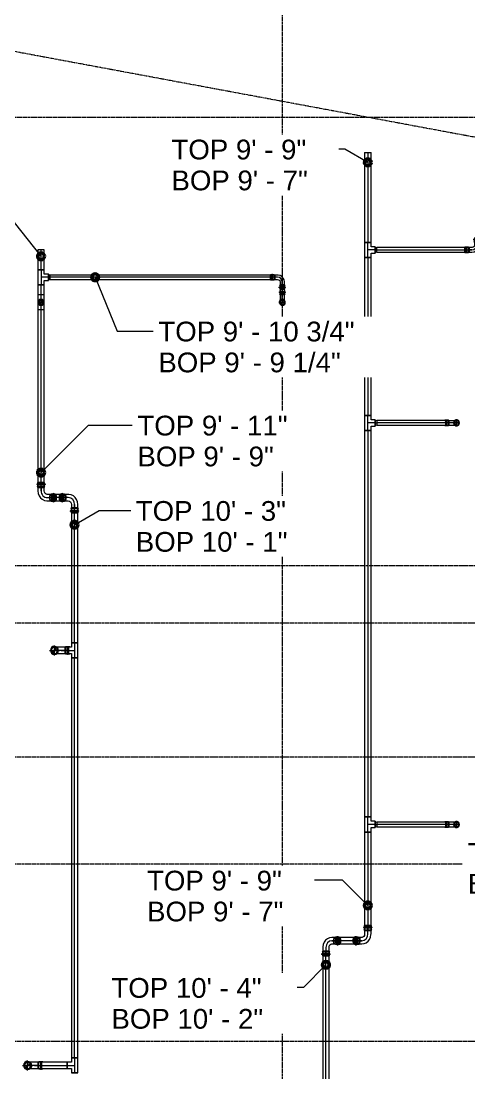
# Model space of a CAD drawing. Header units: inches. Extents: x -3679 to 241, y -496 to 1784.
# Drawn here: x -866 to -732.3, y 677.5 to 991.8 of the extents above; entities that cross this region are included whole.
import ezdxf

# ---------------------------------------------------------------- set-up
doc = ezdxf.new("R2010")
doc.units = ezdxf.units.IN
doc.header["$MEASUREMENT"] = 0
doc.linetypes.add('Grid Line', pattern=[0.875, 0.5, -0.125, 0.125, -0.125])
for name, color, linetype, lineweight in [('G-ANNO-DIMS', 111, 'Continuous', 9), ('P-PIPE', 3, 'Continuous', 9), ('P-PIPE-CNTR', 3, 'Continuous', 9), ('S-GRID', 1, 'Continuous', 9)]:
    doc.layers.add(name, color=color, linetype=linetype, lineweight=lineweight)
doc.styles.add('Arial_1', font='arial.ttf', dxfattribs={"height": 5.901198})

# ---------------------------------------------------------------- blocks, each defined once
blk = doc.blocks.new('Victaulic-VicPress316-Elbow 90-45deg Style P568_P571 - Standard-1125944-MAIN LEVEL')
at = {"layer": 'P-PIPE'}
for p, q in [((-202.65, 171.58), (-202.65, 171.2)), ((-202.65, 170.88), (-202.65, 170.32)), ((-202.55, 171.58), (-202.55, 170.1)), ((-202.55, 170.21), (-202.55, 169.05)), ((-201.6, 170.21), (-202.55, 170.21)), ((-202.55, 170.21), (-201.6, 170.21)), ((-201.6, 171.58), (-201.6, 171.58)), ((-201.6, 171.58), (-201.6, 171.58)), ((-201.6, 171.58), (-201.6, 171.58)), ((-201.6, 171.58), (-201.6, 171.58)), ((-201.6, 171.2), (-201.6, 171.2)), ((-201.6, 171.2), (-201.6, 171.2)), ((-201.6, 170.88), (-201.6, 170.88)), ((-201.6, 170.88), (-201.6, 170.88)), ((-200.65, 170.21), (-201.6, 170.21)), ((-201.6, 170.21), (-200.65, 170.21)), ((-201.6, 169.05), (-201.6, 170.21)), ((-201.6, 170.1), (-201.6, 170.1)), ((-201.6, 170.1), (-201.6, 170.1)), ((-200.65, 170.1), (-200.65, 171.58)), ((-200.65, 169.05), (-200.65, 170.21)), ((-200.54, 171.2), (-200.54, 171.58)), ((-200.54, 170.32), (-200.54, 170.88)), ((-201.6, 169.05), (-201.6, 167.03)), ((-201.6, 167.03), (-201.6, 167.03))]:
    blk.add_line(p, q, dxfattribs=at)
at = {"layer": 'P-PIPE', "flags": 128}
for points in [[(-202.65, 170.88), (-202.79, 170.95), (-202.8, 171.11), (-202.68, 171.2), (-202.65, 171.2)], [(-202.65, 171.2), (-202.56, 171.2), (-202.3, 171.2), (-201.92, 171.2), (-201.6, 171.2)], [(-201.6, 171.2), (-202.03, 171.2), (-202.38, 171.2), (-202.6, 171.2), (-202.65, 171.2)], [(-202.65, 170.88), (-202.56, 170.88), (-202.3, 170.88), (-201.92, 170.88), (-201.6, 170.88)], [(-201.6, 170.88), (-202.03, 170.88), (-202.38, 170.88), (-202.6, 170.88), (-202.65, 170.88)], [(-202.55, 170.1), (-202.65, 170.29), (-202.65, 170.32)], [(-200.54, 171.2), (-200.63, 171.2), (-200.89, 171.2), (-201.27, 171.2), (-201.6, 171.2)], [(-201.6, 171.2), (-201.16, 171.2), (-200.81, 171.2), (-200.59, 171.2), (-200.54, 171.2)], [(-200.54, 170.88), (-200.63, 170.88), (-200.89, 170.88), (-201.27, 170.88), (-201.6, 170.88)], [(-201.6, 170.88), (-201.16, 170.88), (-200.81, 170.88), (-200.59, 170.88), (-200.54, 170.88)], [(-200.54, 170.32), (-200.62, 170.12), (-200.65, 170.1)], [(-200.54, 171.2), (-200.4, 171.13), (-200.39, 170.97), (-200.51, 170.88), (-200.54, 170.88)], [(-201.6, 168.25), (-202.06, 168.16), (-202.46, 167.9), (-202.72, 167.5), (-202.82, 167.04), (-202.73, 166.57), (-202.47, 166.17), (-202.07, 165.9), (-201.61, 165.81), (-201.6, 165.81)], [(-201.6, 168.09), (-202.03, 168), (-202.38, 167.74), (-202.6, 167.35), (-202.65, 166.91), (-202.51, 166.49), (-202.21, 166.17), (-201.8, 165.99), (-201.6, 165.97)], [(-202.55, 169.05), (-202.55, 168.44), (-202.55, 167.89), (-202.55, 167.45), (-202.55, 167.15), (-202.55, 167.03), (-202.55, 167.03)], [(-201.6, 165.81), (-201.13, 165.9), (-200.73, 166.16), (-200.47, 166.56), (-200.37, 167.02), (-200.46, 167.49), (-200.72, 167.89), (-201.12, 168.16), (-201.58, 168.25), (-201.6, 168.25)], [(-201.6, 165.97), (-201.16, 166.06), (-200.81, 166.32), (-200.59, 166.71), (-200.54, 167.15), (-200.68, 167.57), (-200.98, 167.89), (-201.39, 168.07), (-201.6, 168.09)], [(-200.65, 167.03), (-200.65, 167.12), (-200.65, 167.39), (-200.65, 167.82), (-200.65, 168.35), (-200.65, 168.95), (-200.65, 169.05)]]:
    blk.add_lwpolyline(points, dxfattribs=at)
at = {"layer": 'P-PIPE'}
for radius, start, end in [(1.06, 90, 270), (1.06, 90, 270), (1.06, 90, 270), (0.95, 90, 270), (0.95, 90, 270), (0.95, 90, 180), (0.95, 180, 270), (1.06, 270, 90), (1.06, 270, 90), (1.06, 270, 90), (0.95, 270, 90), (0.95, 270, 90), (0.95, 0, 90), (0.95, 270, 0)]:
    blk.add_arc((-201.6, 167.03), radius, start, end, dxfattribs=at)
blk = doc.blocks.new('Victaulic-VicPress316-Elbow 90-45deg Style P568_P571 - Standard-523083-MAIN LEVEL')
at = {"layer": 'P-PIPE'}
for p, q in [((-436.17, 302.52), (-436.17, 302.18)), ((-436.17, 301.89), (-436.17, 301.44)), ((-436.06, 302.52), (-436.06, 301.22)), ((-435.41, 302.52), (-435.41, 302.52)), ((-435.41, 302.52), (-435.41, 302.52)), ((-435.41, 302.52), (-435.41, 302.52)), ((-435.41, 302.52), (-435.41, 302.52)), ((-435.41, 302.18), (-435.41, 302.18)), ((-435.41, 302.18), (-435.41, 302.18)), ((-435.41, 301.89), (-435.41, 301.89)), ((-435.41, 301.89), (-435.41, 301.89)), ((-434.75, 301.22), (-434.75, 302.52)), ((-434.64, 302.18), (-434.64, 302.52)), ((-434.64, 301.44), (-434.64, 301.89)), ((-436.06, 301.33), (-436.06, 300.39)), ((-436.06, 301.33), (-435.41, 301.33)), ((-435.41, 301.33), (-436.06, 301.33)), ((-435.41, 301.33), (-434.75, 301.33)), ((-434.75, 301.33), (-435.41, 301.33)), ((-435.41, 300.39), (-435.41, 301.33)), ((-435.41, 301.22), (-435.41, 301.22)), ((-435.41, 301.22), (-435.41, 301.22)), ((-435.41, 299), (-435.41, 300.39)), ((-435.41, 299), (-435.41, 299)), ((-434.75, 300.39), (-434.75, 301.33))]:
    blk.add_line(p, q, dxfattribs=at)
at = {"layer": 'P-PIPE', "flags": 128}
for points in [[(-436.17, 301.89), (-436.29, 301.96), (-436.3, 302.1), (-436.19, 302.18), (-436.17, 302.18)], [(-436.17, 302.18), (-436.08, 302.18), (-435.83, 302.18), (-435.47, 302.18), (-435.41, 302.18)], [(-435.41, 302.18), (-435.77, 302.18), (-436.05, 302.18), (-436.17, 302.18), (-436.17, 302.18)], [(-436.17, 301.89), (-436.08, 301.89), (-435.83, 301.89), (-435.47, 301.89), (-435.41, 301.89)], [(-435.41, 301.89), (-435.77, 301.89), (-436.05, 301.89), (-436.17, 301.89), (-436.17, 301.89)], [(-434.64, 302.18), (-434.73, 302.18), (-434.98, 302.18), (-435.34, 302.18), (-435.41, 302.18)], [(-435.41, 302.18), (-435.04, 302.18), (-434.76, 302.18), (-434.64, 302.18), (-434.64, 302.18)], [(-434.64, 301.89), (-434.73, 301.89), (-434.98, 301.89), (-435.34, 301.89), (-435.41, 301.89)], [(-435.41, 301.89), (-435.04, 301.89), (-434.76, 301.89), (-434.64, 301.89), (-434.64, 301.89)], [(-434.64, 302.18), (-434.52, 302.11), (-434.51, 301.98), (-434.62, 301.89), (-434.64, 301.89)], [(-435.41, 299.91), (-435.8, 299.82), (-436.12, 299.56), (-436.3, 299.19), (-436.29, 298.78), (-436.1, 298.42), (-435.78, 298.17), (-435.41, 298.09)], [(-436.06, 301.22), (-436.17, 301.41), (-436.17, 301.44)], [(-435.41, 299.77), (-435.77, 299.67), (-436.05, 299.42), (-436.17, 299.07), (-436.11, 298.7), (-435.88, 298.4), (-435.54, 298.25), (-435.41, 298.23)], [(-436.06, 300.39), (-436.06, 299.89), (-436.06, 299.46), (-436.06, 299.15), (-436.06, 299.01), (-436.06, 299)], [(-435.41, 298.09), (-435.01, 298.18), (-434.69, 298.44), (-434.51, 298.81), (-434.52, 299.22), (-434.71, 299.58), (-435.03, 299.83), (-435.41, 299.91)], [(-435.41, 298.23), (-435.04, 298.33), (-434.76, 298.58), (-434.64, 298.93), (-434.7, 299.3), (-434.93, 299.6), (-435.27, 299.75), (-435.41, 299.77)], [(-434.64, 301.44), (-434.73, 301.24), (-434.75, 301.22)], [(-434.75, 299), (-434.75, 299.09), (-434.75, 299.36), (-434.75, 299.76), (-434.75, 300.25), (-434.75, 300.39)]]:
    blk.add_lwpolyline(points, dxfattribs=at)
at = {"layer": 'P-PIPE'}
for radius, start, end in [(0.767, 90, 270), (0.767, 90, 270), (0.767, 90, 270), (0.657, 90, 270), (0.657, 90, 270), (0.657, 90, 180), (0.657, 180, 270), (0.767, 270, 90), (0.767, 270, 90), (0.767, 270, 90), (0.658, 270, 90), (0.658, 270, 90), (0.658, 0, 90), (0.658, 270, 0)]:
    blk.add_arc((-435.41, 299), radius, start, end, dxfattribs=at)
blk = doc.blocks.new('Victaulic-VicPress316-Elbow 90-45deg Style P568_P571 - Standard-V7-MAIN LEVEL')
at = {"layer": 'P-PIPE'}
for p, q in [((-0.77, 3.52), (-0.77, 3.18)), ((0.77, 3.52), (-0.77, 3.52)), ((-0.77, 3.52), (0.77, 3.52)), ((-0.77, 3.18), (0.77, 3.18)), ((0.77, 3.18), (-0.77, 3.18)), ((-0.66, 3.52), (-0.66, 2.22)), ((-0.66, 3.52), (0.66, 3.52)), ((0.66, 3.52), (-0.66, 3.52)), ((0.66, 2.22), (0.66, 3.52)), ((0.77, 3.18), (0.77, 3.52)), ((-3.18, 0.77), (-3.52, 0.77)), ((-3.52, 0.77), (-3.52, -0.77)), ((-3.52, -0.77), (-3.52, 0.77)), ((-2.22, 0.66), (-3.52, 0.66)), ((-3.52, -0.66), (-3.52, 0.66)), ((-3.52, 0.66), (-3.52, -0.66)), ((-3.18, -0.77), (-3.18, 0.77)), ((-3.18, 0.77), (-3.18, -0.77)), ((-2.44, 0.77), (-2.89, 0.77)), ((-2.89, -0.77), (-2.89, 0.77)), ((-2.89, 0.77), (-2.89, -0.77)), ((-1.39, 0.66), (-2.33, 0.66)), ((-2.33, 0), (-2.33, 0.66)), ((-2.33, 0.66), (-2.33, 0)), ((-2.22, -0.66), (-2.22, 0.66)), ((-2.22, 0.66), (-2.22, -0.66)), ((-0.77, 2.89), (-0.77, 2.44)), ((-0.77, 2.89), (0.77, 2.89)), ((0.77, 2.89), (-0.77, 2.89)), ((-0.66, 2.33), (-0.66, 1.39)), ((0, 2.33), (-0.66, 2.33)), ((-0.66, 2.33), (0, 2.33)), ((-0.66, 2.22), (0.66, 2.22)), ((0.66, 2.22), (-0.66, 2.22)), ((0, 2.33), (0.66, 2.33)), ((0.66, 2.33), (0, 2.33)), ((0, 1.39), (0, 2.33)), ((0.66, 1.39), (0.66, 2.33)), ((0.77, 2.44), (0.77, 2.89)), ((-3.52, -0.66), (-2.22, -0.66)), ((-3.52, -0.77), (-3.18, -0.77)), ((-2.89, -0.77), (-2.44, -0.77)), ((-2.33, 0), (-2.33, -0.66)), ((-2.33, -0.66), (-2.33, 0)), ((-1.39, 0), (-2.33, 0)), ((-2.33, -0.66), (-1.39, -0.66))]:
    blk.add_line(p, q, dxfattribs=at)
at = {"layer": 'P-PIPE', "flags": 128}
for points in [[(-0.77, 2.89), (-0.89, 2.96), (-0.9, 3.1), (-0.79, 3.18), (-0.77, 3.18)], [(0.77, 3.18), (0.67, 3.18), (0.42, 3.18), (0.07, 3.18), (-0.3, 3.18), (-0.6, 3.18), (-0.75, 3.18), (-0.77, 3.18)], [(-0.77, 3.18), (-0.67, 3.18), (-0.42, 3.18), (-0.07, 3.18), (0.3, 3.18), (0.6, 3.18), (0.75, 3.18), (0.77, 3.18)], [(0.77, 3.18), (0.89, 3.11), (0.9, 2.98), (0.79, 2.89), (0.77, 2.89)], [(-3.18, 0.77), (-3.11, 0.89), (-2.98, 0.9), (-2.89, 0.79), (-2.89, 0.77)], [(-3.18, 0.77), (-3.18, 0.67), (-3.18, 0.42), (-3.18, 0.07), (-3.18, -0.3), (-3.18, -0.6), (-3.18, -0.75), (-3.18, -0.77)], [(-3.18, -0.77), (-3.18, -0.67), (-3.18, -0.42), (-3.18, -0.07), (-3.18, 0.3), (-3.18, 0.6), (-3.18, 0.75), (-3.18, 0.77)], [(-2.89, -0.77), (-2.89, -0.67), (-2.89, -0.42), (-2.89, -0.07), (-2.89, 0.3), (-2.89, 0.6), (-2.89, 0.75), (-2.89, 0.77)], [(-2.89, 0.77), (-2.89, 0.67), (-2.89, 0.42), (-2.89, 0.07), (-2.89, -0.3), (-2.89, -0.6), (-2.89, -0.75), (-2.89, -0.77)], [(-2.44, 0.77), (-2.24, 0.68), (-2.22, 0.66)], [(-0.66, 1.39), (-0.75, 1.04), (-1, 0.77), (-1.35, 0.66), (-1.39, 0.66)], [(-1.39, -0.66), (-0.78, -0.56), (-0.23, -0.29), (0.22, 0.13), (0.53, 0.67), (0.65, 1.27), (0.66, 1.39)], [(-0.77, 2.89), (-0.67, 2.89), (-0.42, 2.89), (-0.07, 2.89), (0.3, 2.89), (0.6, 2.89), (0.75, 2.89), (0.77, 2.89)], [(0.77, 2.89), (0.67, 2.89), (0.42, 2.89), (0.07, 2.89), (-0.3, 2.89), (-0.6, 2.89), (-0.75, 2.89), (-0.77, 2.89)], [(-0.66, 2.22), (-0.77, 2.41), (-0.77, 2.44)], [(0.77, 2.44), (0.68, 2.24), (0.66, 2.22)], [(-2.89, -0.77), (-2.96, -0.89), (-3.1, -0.9), (-3.18, -0.79), (-3.18, -0.77)], [(-2.22, -0.66), (-2.41, -0.77), (-2.44, -0.77)]]:
    blk.add_lwpolyline(points, dxfattribs=at)
at = {"layer": 'P-PIPE'}
blk.add_arc((-1.39, 1.39), 1.39, 270, 0, dxfattribs=at)
blk = doc.blocks.new('Transition - Generic - Plumbing-CW-1090292-MAIN LEVEL')
at = {"layer": 'P-PIPE'}
for radius, start, end in [(0.8125, 0, 180), (0.8125, 180, 0), (0.5625, 0, 180), (0.5625, 180, 0)]:
    blk.add_arc((-2376, 415.742802), radius, start, end, dxfattribs=at)
blk = doc.blocks.new('Victaulic-VicPress316-Elbow 90-45deg Style P568_P571 - Standard-V22-MAIN LEVEL')
at = {"layer": 'P-PIPE'}
for p, q in [((-763.54, 721.55), (-763.54, 721.17)), ((-763.54, 720.85), (-763.54, 720.29)), ((-763.43, 721.55), (-763.43, 720.07)), ((-763.43, 720.18), (-763.43, 719.02)), ((-761.56, 721.55), (-763.41, 721.55)), ((-763.41, 721.55), (-761.56, 721.55)), ((-763.41, 721.17), (-761.56, 721.17)), ((-761.56, 721.17), (-763.41, 721.17)), ((-763.41, 720.85), (-761.56, 720.85)), ((-761.56, 720.85), (-763.41, 720.85)), ((-763.31, 721.55), (-761.65, 721.55)), ((-761.65, 721.55), (-763.31, 721.55)), ((-762.95, 720.18), (-763.31, 720.18)), ((-763.31, 720.18), (-762.02, 720.18)), ((-763.31, 720.07), (-761.65, 720.07)), ((-761.65, 720.07), (-763.31, 720.07)), ((-761.65, 720.18), (-762.95, 720.18)), ((-762.48, 719.02), (-762.48, 720.18)), ((-762.02, 720.18), (-761.65, 720.18)), ((-761.53, 720.07), (-761.53, 721.55)), ((-761.53, 719.02), (-761.53, 720.18)), ((-761.42, 721.17), (-761.42, 721.55)), ((-761.42, 720.29), (-761.42, 720.85)), ((-766.13, 718.06), (-766.45, 718.06)), ((-765.16, 717.95), (-766.45, 717.95)), ((-765.35, 718.06), (-765.84, 718.06)), ((-764.24, 717.95), (-765.26, 717.95)), ((-764.24, 717), (-765.26, 717)), ((-766.45, 716.05), (-765.16, 716.05)), ((-766.45, 715.94), (-766.13, 715.94)), ((-765.84, 715.94), (-765.35, 715.94)), ((-765.26, 716.05), (-764.24, 716.05))]:
    blk.add_line(p, q, dxfattribs=at)
at = {"layer": 'P-PIPE', "flags": 128}
for points in [[(-763.54, 720.85), (-763.68, 720.92), (-763.69, 721.08), (-763.57, 721.17), (-763.54, 721.17)], [(-763.54, 721.17), (-763.45, 721.17), (-763.19, 721.17), (-762.8, 721.17), (-762.36, 721.17), (-761.94, 721.17), (-761.62, 721.17), (-761.56, 721.17)], [(-763.41, 721.17), (-763.54, 721.17), (-763.54, 721.17)], [(-763.54, 720.85), (-763.45, 720.85), (-763.41, 720.85)], [(-761.56, 720.85), (-761.85, 720.85), (-762.25, 720.85), (-762.7, 720.85), (-763.1, 720.85), (-763.4, 720.85), (-763.54, 720.85), (-763.54, 720.85)], [(-763.43, 720.07), (-763.54, 720.26), (-763.54, 720.29)], [(-761.42, 721.17), (-761.52, 721.17), (-761.78, 721.17), (-762.16, 721.17), (-762.6, 721.17), (-763.02, 721.17), (-763.35, 721.17), (-763.41, 721.17)], [(-763.41, 720.85), (-763.11, 720.85), (-762.71, 720.85), (-762.27, 720.85), (-761.87, 720.85), (-761.57, 720.85), (-761.43, 720.85), (-761.42, 720.85)], [(-761.56, 721.17), (-761.43, 721.17), (-761.42, 721.17)], [(-761.42, 720.85), (-761.52, 720.85), (-761.56, 720.85)], [(-761.42, 720.29), (-761.51, 720.09), (-761.53, 720.07)], [(-761.42, 721.17), (-761.29, 721.1), (-761.27, 720.94), (-761.4, 720.85), (-761.42, 720.85)], [(-765.98, 718.22), (-766.24, 718.14), (-766.45, 717.91), (-766.59, 717.56), (-766.66, 717.12), (-766.64, 716.65), (-766.53, 716.25), (-766.35, 715.96), (-766.12, 715.8), (-765.98, 715.78)], [(-765.98, 715.78), (-765.72, 715.86), (-765.52, 716.09), (-765.37, 716.44), (-765.3, 716.88), (-765.33, 717.35), (-765.43, 717.75), (-765.61, 718.04), (-765.84, 718.2), (-765.98, 718.22)], [(-765.35, 718.06), (-765.08, 717.98), (-764.88, 717.76), (-764.82, 717.63)], [(-763.43, 719.02), (-763.5, 718.6), (-763.68, 718.26), (-763.93, 718.04), (-764.21, 717.95), (-764.24, 717.95)], [(-764.24, 716.05), (-763.57, 716.14), (-762.94, 716.41), (-762.39, 716.85), (-761.96, 717.42), (-761.67, 718.09), (-761.54, 718.82), (-761.53, 719.02)], [(-765.35, 715.94), (-765.08, 716.02), (-764.88, 716.24), (-764.82, 716.37)]]:
    blk.add_lwpolyline(points, dxfattribs=at)
at = {"layer": 'P-PIPE'}
for centre, major_axis, ratio, start_param, end_param in [((-766.45, 717), (0, 1.06), 0.488637, 0, 3.141593), ((-766.45, 717), (0, 0.95), 0.488637, 0, 3.141593), ((-766.13, 717), (0, 1.06), 0.488637, 0, 3.141593), ((-766.45, 717), (0, 1.06), 0.488637, 3.141593, 6.283185), ((-766.45, 717), (0, 0.95), 0.488637, 3.141593, 6.283185), ((-765.84, 717), (0, 1.06), 0.488637, 0, 3.141593), ((-766.13, 717), (0, 1.06), 0.488637, 3.141593, 6.283185), ((-765.84, 717), (0, 1.06), 0.488637, 3.141593, 6.283185), ((-765.26, 717), (0, 0.95), 0.488637, 0, 1.570796), ((-765.26, 717), (0, 0.95), 0.488637, 1.570796, 3.141593), ((-765.16, 717), (0, 0.95), 0.488637, 0, 3.141593), ((-765.26, 717), (0, 0.95), 0.488637, 4.712389, 6.283185), ((-765.26, 717), (0, 0.95), 0.488637, 3.141593, 4.712389), ((-765.16, 717), (0, 0.95), 0.488637, 3.141593, 6.283185), ((-764.24, 719.02), (0, 2.02), 0.872487, 3.141593, 4.712389)]:
    blk.add_ellipse(centre, major_axis=major_axis, ratio=ratio, start_param=start_param, end_param=end_param, dxfattribs=at)
blk = doc.blocks.new('Victaulic-VicPress316-Elbow 90-45deg Style P568_P571 - Standard-V23-MAIN LEVEL')
at = {"layer": 'P-PIPE'}
for p, q in [((-853.88, 850.46), (-854.22, 850.46)), ((-852.85, 850.35), (-854.22, 850.35)), ((-853.05, 850.46), (-853.57, 850.46)), ((-851.87, 850.35), (-852.95, 850.35)), ((-851.87, 849.4), (-852.95, 849.4)), ((-854.22, 848.45), (-852.85, 848.45)), ((-854.22, 848.34), (-853.88, 848.34)), ((-853.57, 848.34), (-853.05, 848.34)), ((-852.95, 848.45), (-851.87, 848.45)), ((-851.06, 846.11), (-851.06, 845.55)), ((-851.06, 845.55), (-850.98, 845.55)), ((-849.02, 845.55), (-850.98, 845.55)), ((-850.98, 845.55), (-849.02, 845.55)), ((-850.95, 847.38), (-850.95, 846.22)), ((-850.95, 846.33), (-850.95, 844.85)), ((-849.12, 846.33), (-850.88, 846.33)), ((-850.88, 846.33), (-849.12, 846.33)), ((-850.35, 846.22), (-850.88, 846.22)), ((-850.88, 846.22), (-849.65, 846.22)), ((-849.12, 846.22), (-850.35, 846.22)), ((-850, 847.38), (-850, 846.22)), ((-849.65, 846.22), (-849.12, 846.22)), ((-849.05, 846.22), (-849.05, 847.38)), ((-849.05, 844.85), (-849.05, 846.33)), ((-848.94, 845.55), (-849.02, 845.55)), ((-848.94, 845.55), (-848.94, 846.11)), ((-851.06, 845.22), (-851.06, 844.85)), ((-850.98, 845.22), (-851.06, 845.22)), ((-849.02, 845.22), (-850.98, 845.22)), ((-850.98, 845.22), (-849.02, 845.22)), ((-850.98, 844.85), (-849.02, 844.85)), ((-849.02, 844.85), (-850.98, 844.85)), ((-849.12, 844.85), (-850.88, 844.85)), ((-850.88, 844.85), (-849.12, 844.85)), ((-849.02, 845.22), (-848.94, 845.22)), ((-848.94, 844.85), (-848.94, 845.22))]:
    blk.add_line(p, q, dxfattribs=at)
at = {"layer": 'P-PIPE', "flags": 128}
for points in [[(-853.72, 850.62), (-853.94, 850.54), (-854.1, 850.34), (-854.21, 850.03), (-854.27, 849.61), (-854.27, 849.15), (-854.2, 848.74), (-854.09, 848.44), (-853.93, 848.25), (-853.72, 848.17)], [(-853.72, 848.17), (-853.51, 848.25), (-853.35, 848.45), (-853.24, 848.77), (-853.17, 849.18), (-853.18, 849.64), (-853.24, 850.05), (-853.36, 850.35), (-853.51, 850.55), (-853.72, 850.62)], [(-853.05, 850.46), (-852.82, 850.38), (-852.66, 850.2)], [(-849.05, 847.38), (-849.14, 848.12), (-849.4, 848.82), (-849.82, 849.41), (-850.36, 849.89), (-851, 850.2), (-851.69, 850.34), (-851.87, 850.35)], [(-853.05, 848.34), (-852.82, 848.42), (-852.66, 848.59)], [(-851.87, 848.45), (-851.51, 848.36), (-851.22, 848.13), (-851.02, 847.78), (-850.95, 847.38)], [(-851.06, 845.22), (-851.2, 845.3), (-851.21, 845.46), (-851.08, 845.55), (-851.06, 845.55)], [(-851.06, 846.11), (-850.97, 846.31), (-850.95, 846.33)], [(-849.02, 845.55), (-849.26, 845.55), (-849.64, 845.55), (-850.08, 845.55), (-850.5, 845.55), (-850.84, 845.55), (-851.03, 845.55), (-851.06, 845.55)], [(-850.98, 845.55), (-850.74, 845.55), (-850.36, 845.55), (-849.92, 845.55), (-849.5, 845.55), (-849.16, 845.55), (-848.97, 845.55), (-848.94, 845.55)], [(-849.05, 846.33), (-848.94, 846.13), (-848.94, 846.11)], [(-848.94, 845.55), (-848.8, 845.48), (-848.79, 845.32), (-848.92, 845.22), (-848.94, 845.22)], [(-851.06, 845.22), (-850.97, 845.22), (-850.71, 845.22), (-850.32, 845.22), (-849.88, 845.22), (-849.46, 845.22), (-849.14, 845.22), (-849.02, 845.22)], [(-848.94, 845.22), (-849.03, 845.22), (-849.29, 845.22), (-849.68, 845.22), (-850.12, 845.22), (-850.54, 845.22), (-850.86, 845.22), (-850.98, 845.22)]]:
    blk.add_lwpolyline(points, dxfattribs=at)
at = {"layer": 'P-PIPE'}
for centre, major_axis, ratio, start_param, end_param in [((-854.22, 849.4), (0, 1.06), 0.371391, 0, 3.141593), ((-854.22, 849.4), (0, 0.95), 0.371391, 0, 3.141593), ((-853.88, 849.4), (0, 1.06), 0.371391, 0, 3.141593), ((-854.22, 849.4), (0, 1.06), 0.371391, 3.141593, 6.283185), ((-854.22, 849.4), (0, 0.95), 0.371391, 3.141593, 6.283185), ((-853.57, 849.4), (0, 1.06), 0.371391, 0, 3.141593), ((-853.88, 849.4), (0, 1.06), 0.371391, 3.141593, 6.283185), ((-853.57, 849.4), (0, 1.06), 0.371391, 3.141593, 6.283185), ((-852.95, 849.4), (0, 0.95), 0.371391, 0, 1.570796), ((-852.95, 849.4), (0, 0.95), 0.371391, 1.570796, 3.141593), ((-852.85, 849.4), (0, 0.95), 0.371391, 0, 3.141593), ((-852.95, 849.4), (0, 0.95), 0.371391, 4.712389, 6.283185), ((-852.95, 849.4), (0, 0.95), 0.371391, 3.141593, 4.712389), ((-852.85, 849.4), (0, 0.95), 0.371391, 3.141593, 6.283185), ((-851.87, 847.38), (0, 2.02), 0.928477, 4.712389, 6.283185)]:
    blk.add_ellipse(centre, major_axis=major_axis, ratio=ratio, start_param=start_param, end_param=end_param, dxfattribs=at)
blk = doc.blocks.new('Victaulic-VicPress316-Elbow 90-45deg Style P568_P571 - Standard-V24-MAIN LEVEL')
at = {"layer": 'P-PIPE'}
for p, q in [((-861.06, 853.95), (-861.06, 853.57)), ((-861.06, 853.57), (-860.98, 853.57)), ((-860.98, 853.24), (-861.06, 853.24)), ((-861.06, 853.24), (-861.06, 852.69)), ((-859.02, 853.95), (-860.98, 853.95)), ((-860.98, 853.95), (-859.02, 853.95)), ((-860.98, 853.57), (-859.02, 853.57)), ((-859.02, 853.57), (-860.98, 853.57)), ((-860.98, 853.24), (-859.02, 853.24)), ((-859.02, 853.24), (-860.98, 853.24)), ((-860.95, 853.95), (-860.95, 852.47)), ((-860.95, 852.58), (-860.95, 851.41)), ((-860.88, 853.95), (-859.12, 853.95)), ((-859.12, 853.95), (-860.88, 853.95)), ((-859.65, 852.58), (-860.88, 852.58)), ((-860.88, 852.58), (-860.35, 852.58)), ((-860.88, 852.47), (-859.12, 852.47)), ((-859.12, 852.47), (-860.88, 852.47)), ((-860.35, 852.58), (-859.12, 852.58)), ((-860, 851.41), (-860, 852.58)), ((-859.12, 852.58), (-859.65, 852.58)), ((-859.05, 852.47), (-859.05, 853.95)), ((-859.05, 851.41), (-859.05, 852.58)), ((-858.94, 853.57), (-859.02, 853.57)), ((-859.02, 853.24), (-858.94, 853.24)), ((-858.94, 853.57), (-858.94, 853.95)), ((-858.94, 852.69), (-858.94, 853.24)), ((-857.05, 850.35), (-858.13, 850.35)), ((-858.13, 849.4), (-857.05, 849.4)), ((-855.78, 850.35), (-857.15, 850.35)), ((-856.43, 850.46), (-856.95, 850.46)), ((-855.78, 850.46), (-856.12, 850.46)), ((-858.13, 848.45), (-857.05, 848.45)), ((-857.15, 848.45), (-855.78, 848.45)), ((-856.95, 848.34), (-856.43, 848.34)), ((-856.12, 848.34), (-855.78, 848.34))]:
    blk.add_line(p, q, dxfattribs=at)
at = {"layer": 'P-PIPE', "flags": 128}
for points in [[(-861.06, 853.24), (-861.2, 853.32), (-861.21, 853.48), (-861.08, 853.57), (-861.06, 853.57)], [(-859.02, 853.57), (-859.26, 853.57), (-859.64, 853.57), (-860.08, 853.57), (-860.5, 853.57), (-860.84, 853.57), (-861.03, 853.57), (-861.06, 853.57)], [(-861.06, 853.24), (-860.97, 853.24), (-860.71, 853.24), (-860.32, 853.24), (-859.88, 853.24), (-859.46, 853.24), (-859.14, 853.24), (-859.02, 853.24)], [(-860.95, 852.47), (-861.06, 852.66), (-861.06, 852.69)], [(-860.98, 853.57), (-860.74, 853.57), (-860.36, 853.57), (-859.92, 853.57), (-859.5, 853.57), (-859.16, 853.57), (-858.97, 853.57), (-858.94, 853.57)], [(-858.94, 853.24), (-859.03, 853.24), (-859.29, 853.24), (-859.68, 853.24), (-860.12, 853.24), (-860.54, 853.24), (-860.86, 853.24), (-860.98, 853.24)], [(-858.94, 852.69), (-859.03, 852.48), (-859.05, 852.47)], [(-858.94, 853.57), (-858.8, 853.5), (-858.79, 853.34), (-858.92, 853.24), (-858.94, 853.24)], [(-860.95, 851.41), (-860.86, 850.67), (-860.6, 849.98), (-860.18, 849.38), (-859.64, 848.91), (-859, 848.59), (-858.31, 848.45), (-858.13, 848.45)], [(-858.13, 850.35), (-858.49, 850.43), (-858.78, 850.66), (-858.98, 851.01), (-859.05, 851.41)], [(-856.95, 850.46), (-857.18, 850.38), (-857.34, 850.2)], [(-856.28, 850.62), (-856.49, 850.54), (-856.65, 850.34), (-856.76, 850.03), (-856.83, 849.61), (-856.82, 849.15), (-856.76, 848.74), (-856.64, 848.44), (-856.49, 848.25), (-856.28, 848.17)], [(-856.28, 848.17), (-856.06, 848.25), (-855.9, 848.45), (-855.79, 848.77), (-855.73, 849.18), (-855.73, 849.64), (-855.8, 850.05), (-855.91, 850.35), (-856.07, 850.55), (-856.28, 850.62)], [(-856.95, 848.34), (-857.18, 848.42), (-857.34, 848.59)]]:
    blk.add_lwpolyline(points, dxfattribs=at)
at = {"layer": 'P-PIPE'}
for centre, major_axis, ratio, start_param, end_param in [((-858.13, 851.41), (0, 2.02), 0.928477, 1.570796, 3.141593), ((-857.15, 849.4), (0, 0.95), 0.371391, 0, 3.141593), ((-857.05, 849.4), (0, 0.95), 0.371391, 0, 1.570796), ((-857.05, 849.4), (0, 0.95), 0.371391, 1.570796, 3.141593), ((-857.15, 849.4), (0, 0.95), 0.371391, 3.141593, 6.283185), ((-857.05, 849.4), (0, 0.95), 0.371391, 4.712389, 6.283185), ((-857.05, 849.4), (0, 0.95), 0.371391, 3.141593, 4.712389), ((-856.43, 849.4), (0, 1.06), 0.371391, 0, 3.141593), ((-856.12, 849.4), (0, 1.06), 0.371391, 0, 3.141593), ((-856.43, 849.4), (0, 1.06), 0.371391, 3.141593, 6.283185), ((-855.78, 849.4), (0, 1.06), 0.371391, 0, 3.141593), ((-855.78, 849.4), (0, 0.95), 0.371391, 0, 3.141593), ((-856.12, 849.4), (0, 1.06), 0.371391, 3.141593, 6.283185), ((-855.78, 849.4), (0, 1.06), 0.371391, 3.141593, 6.283185), ((-855.78, 849.4), (0, 0.95), 0.371391, 3.141593, 6.283185)]:
    blk.add_ellipse(centre, major_axis=major_axis, ratio=ratio, start_param=start_param, end_param=end_param, dxfattribs=at)
blk = doc.blocks.new('Victaulic-VicPress316-Elbow 90-45deg Style P568_P571 - Standard-V25-MAIN LEVEL')
at = {"layer": 'P-PIPE'}
for p, q in [((-772.21, 717.95), (-773.22, 717.95)), ((-773.22, 717), (-772.21, 717)), ((-771.01, 717.95), (-772.3, 717.95)), ((-771.63, 718.06), (-772.11, 718.06)), ((-771.01, 718.06), (-771.34, 718.06)), ((-776.04, 713.71), (-776.04, 713.15)), ((-775.93, 714.98), (-775.93, 713.82)), ((-775.93, 713.93), (-775.93, 712.45)), ((-774.15, 713.93), (-775.81, 713.93)), ((-775.81, 713.93), (-774.15, 713.93)), ((-774.52, 713.82), (-775.81, 713.82)), ((-775.81, 713.82), (-775.45, 713.82)), ((-775.45, 713.82), (-774.15, 713.82)), ((-774.98, 714.98), (-774.98, 713.82)), ((-774.15, 713.82), (-774.52, 713.82)), ((-774.03, 713.82), (-774.03, 714.98)), ((-774.03, 712.45), (-774.03, 713.93)), ((-773.92, 713.15), (-773.92, 713.71)), ((-773.22, 716.05), (-772.21, 716.05)), ((-772.3, 716.05), (-771.01, 716.05)), ((-772.11, 715.94), (-771.63, 715.94)), ((-771.34, 715.94), (-771.01, 715.94)), ((-776.04, 712.83), (-776.04, 712.45)), ((-774.06, 713.15), (-775.91, 713.15)), ((-775.91, 713.15), (-774.06, 713.15)), ((-774.06, 712.83), (-775.91, 712.83)), ((-775.91, 712.83), (-774.06, 712.83)), ((-775.91, 712.45), (-774.06, 712.45)), ((-774.06, 712.45), (-775.91, 712.45)), ((-774.15, 712.45), (-775.81, 712.45)), ((-775.81, 712.45), (-774.15, 712.45)), ((-773.92, 712.45), (-773.92, 712.83))]:
    blk.add_line(p, q, dxfattribs=at)
at = {"layer": 'P-PIPE', "flags": 128}
for points in [[(-773.22, 717.95), (-773.9, 717.86), (-774.53, 717.59), (-775.07, 717.15), (-775.51, 716.58), (-775.8, 715.91), (-775.93, 715.18), (-775.93, 714.98)], [(-772.11, 718.06), (-772.38, 717.98), (-772.58, 717.76), (-772.65, 717.63)], [(-771.48, 718.22), (-771.74, 718.14), (-771.95, 717.91), (-772.09, 717.56), (-772.16, 717.12), (-772.14, 716.65), (-772.03, 716.25), (-771.86, 715.96), (-771.63, 715.8), (-771.48, 715.78)], [(-771.48, 715.78), (-771.22, 715.86), (-771.02, 716.09), (-770.87, 716.44), (-770.8, 716.88), (-770.83, 717.35), (-770.94, 717.75), (-771.11, 718.04), (-771.34, 718.2), (-771.48, 718.22)], [(-776.04, 713.71), (-775.95, 713.91), (-775.93, 713.93)], [(-774.03, 714.98), (-773.97, 715.4), (-773.79, 715.74), (-773.54, 715.96), (-773.26, 716.05), (-773.22, 716.05)], [(-774.03, 713.93), (-773.92, 713.74), (-773.92, 713.71)], [(-772.11, 715.94), (-772.38, 716.02), (-772.58, 716.24), (-772.65, 716.37)], [(-776.04, 712.83), (-776.18, 712.9), (-776.19, 713.06), (-776.06, 713.15), (-776.04, 713.15)], [(-776.04, 713.15), (-775.95, 713.15), (-775.69, 713.15), (-775.3, 713.15), (-774.86, 713.15), (-774.44, 713.15), (-774.12, 713.15), (-774.06, 713.15)], [(-775.91, 713.15), (-776.04, 713.15), (-776.04, 713.15)], [(-776.04, 712.83), (-775.95, 712.83), (-775.91, 712.83)], [(-774.06, 712.83), (-774.35, 712.83), (-774.75, 712.83), (-775.19, 712.83), (-775.6, 712.83), (-775.9, 712.83), (-776.03, 712.83), (-776.04, 712.83)], [(-773.92, 713.15), (-774.02, 713.15), (-774.28, 713.15), (-774.66, 713.15), (-775.1, 713.15), (-775.52, 713.15), (-775.85, 713.15), (-775.91, 713.15)], [(-775.91, 712.83), (-775.61, 712.83), (-775.21, 712.83), (-774.77, 712.83), (-774.36, 712.83), (-774.07, 712.83), (-773.93, 712.83), (-773.92, 712.83)], [(-774.06, 713.15), (-773.93, 713.15), (-773.92, 713.15)], [(-773.92, 712.83), (-774.02, 712.83), (-774.06, 712.83)], [(-773.92, 713.15), (-773.78, 713.08), (-773.77, 712.92), (-773.9, 712.83), (-773.92, 712.83)]]:
    blk.add_lwpolyline(points, dxfattribs=at)
at = {"layer": 'P-PIPE'}
for centre, major_axis, ratio, start_param, end_param in [((-773.22, 714.98), (0, 2.02), 0.872487, 0, 1.570796), ((-772.3, 717), (0, 0.95), 0.488637, 0, 3.141593), ((-772.21, 717), (0, 0.95), 0.488637, 0, 1.570796), ((-772.21, 717), (0, 0.95), 0.488637, 1.570796, 3.141593), ((-772.3, 717), (0, 0.95), 0.488637, 3.141593, 6.283185), ((-772.21, 717), (0, 0.95), 0.488637, 4.712389, 6.283185), ((-772.21, 717), (0, 0.95), 0.488637, 3.141593, 4.712389), ((-771.63, 717), (0, 1.06), 0.488637, 0, 3.141593), ((-771.34, 717), (0, 1.06), 0.488637, 0, 3.141593), ((-771.63, 717), (0, 1.06), 0.488637, 3.141593, 6.283185), ((-771.01, 717), (0, 1.06), 0.488637, 0, 3.141593), ((-771.01, 717), (0, 0.95), 0.488637, 0, 3.141593), ((-771.34, 717), (0, 1.06), 0.488637, 3.141593, 6.283185), ((-771.01, 717), (0, 1.06), 0.488637, 3.141593, 6.283185), ((-771.01, 717), (0, 0.95), 0.488637, 3.141593, 6.283185)]:
    blk.add_ellipse(centre, major_axis=major_axis, ratio=ratio, start_param=start_param, end_param=end_param, dxfattribs=at)

msp = doc.modelspace()

# ---------------------------------------------------------------- linework, layer by layer
at = {"layer": 'G-ANNO-DIMS'}
for p, q in [((-769.37, 953.56), (-779.2, 953.56)), ((-762.48, 949.58), (-769.37, 953.56)), ((-860, 921.5), (-867.9, 931.64)), ((-843.87, 915.24), (-837.31, 899.17)), ((-837.31, 899.17), (-826.5, 899.17)), ((-860, 856.87), (-845.8, 871.07)), ((-845.8, 871.07), (-832.74, 871.07)), ((-850, 841.3), (-842.62, 845.56)), ((-842.62, 845.56), (-833.23, 845.56)), ((-770.04, 735.12), (-786.49, 735.12)), ((-762.48, 727.56), (-770.04, 735.12)), ((-774.98, 709.79), (-781.71, 703.06)), ((-781.71, 703.06), (-792.56, 703.06))]:
    msp.add_line(p, q, dxfattribs=at)
at = {"layer": 'G-ANNO-DIMS', "lineweight": 50}
for centre in [(-762.48, 949.58), (-860, 921.5), (-843.87, 915.24), (-860, 856.87), (-850, 841.3), (-762.48, 727.56), (-774.98, 709.79)]:
    msp.add_circle(centre, 1, dxfattribs=at)
at = {"layer": 'P-PIPE'}
for p, q in [((-763.43, 952.49), (-763.43, 925.67)), ((-763.43, 952.49), (-761.53, 952.49)), ((-761.53, 925.67), (-761.53, 952.49)), ((-763.43, 925.67), (-763.43, 921.19)), ((-761.53, 925.67), (-763.43, 925.67)), ((-763.43, 925.67), (-761.53, 925.67)), ((-763.43, 925.67), (-761.53, 925.67)), ((-761.53, 924.38), (-761.53, 925.67)), ((-760.24, 924.38), (-761.53, 924.38)), ((-760.24, 922.48), (-760.24, 924.38)), ((-760.24, 924.38), (-760.24, 922.48)), ((-759.83, 923.99), (-760.24, 924.24)), ((-732.33, 924.09), (-759.83, 924.09)), ((-759.83, 922.77), (-759.83, 924.09)), ((-732.33, 922.77), (-732.33, 924.09)), ((-860.95, 923.43), (-860.95, 917.49)), ((-859.05, 923.43), (-860.95, 923.43)), ((-859.05, 917.49), (-859.05, 923.43)), ((-763.43, 921.19), (-763.43, 873.98)), ((-763.43, 921.19), (-761.53, 921.19)), ((-761.53, 921.19), (-763.43, 921.19)), ((-763.43, 921.19), (-761.53, 921.19)), ((-761.53, 921.19), (-761.53, 922.48)), ((-761.53, 922.48), (-760.24, 922.48)), ((-761.53, 873.98), (-761.53, 921.19)), ((-760.24, 922.62), (-759.83, 922.87)), ((-759.83, 922.77), (-732.33, 922.77)), ((-859.05, 917.49), (-860.95, 917.49)), ((-860.95, 917.49), (-860.95, 913)), ((-859.05, 917.49), (-860.95, 917.49)), ((-860.95, 917.49), (-859.05, 917.49)), ((-859.05, 916.19), (-859.05, 917.49)), ((-857.76, 916.19), (-859.05, 916.19)), ((-857.76, 916.19), (-857.76, 914.29)), ((-857.76, 914.29), (-857.76, 916.19)), ((-857.35, 915.81), (-857.76, 916.06)), ((-857.76, 914.43), (-857.35, 914.68)), ((-790.33, 915.9), (-857.35, 915.9)), ((-857.35, 915.9), (-857.35, 914.59)), ((-790.33, 915.9), (-790.33, 914.59)), ((-859.05, 913), (-860.95, 913)), ((-860.95, 913), (-859.05, 913)), ((-860.95, 913), (-860.95, 909.99)), ((-859.05, 913), (-860.95, 913)), ((-859.05, 913), (-859.05, 914.29)), ((-859.05, 914.29), (-857.76, 914.29)), ((-859.05, 909.99), (-859.05, 913)), ((-857.35, 914.59), (-790.33, 914.59)), ((-788.66, 912.91), (-788.66, 910.07)), ((-788.66, 912.91), (-787.34, 912.91)), ((-787.34, 910.07), (-787.34, 912.91)), ((-860.95, 909.99), (-860.95, 905.5)), ((-859.05, 909.99), (-860.95, 909.99)), ((-859.05, 905.5), (-859.05, 909.99)), ((-788.66, 910.07), (-787.34, 910.07)), ((-860.95, 905.5), (-860.95, 852.58)), ((-859.05, 905.5), (-860.95, 905.5)), ((-859.05, 852.58), (-859.05, 905.5)), ((-763.43, 873.98), (-763.43, 869.49)), ((-761.53, 873.98), (-763.43, 873.98)), ((-763.43, 873.98), (-761.53, 873.98)), ((-763.43, 873.98), (-761.53, 873.98)), ((-761.53, 872.69), (-761.53, 873.98)), ((-760.24, 872.69), (-761.53, 872.69)), ((-761.53, 869.49), (-761.53, 870.79)), ((-761.53, 870.79), (-760.24, 870.79)), ((-760.24, 870.79), (-760.24, 872.69)), ((-760.24, 872.69), (-760.24, 870.79)), ((-759.83, 872.3), (-760.24, 872.55)), ((-760.24, 870.93), (-759.83, 871.18)), ((-738.33, 872.4), (-759.83, 872.4)), ((-759.83, 872.4), (-759.83, 871.08)), ((-759.83, 871.08), (-738.33, 871.08)), ((-738.33, 872.4), (-738.33, 871.08)), ((-763.43, 869.49), (-763.43, 753.98)), ((-763.43, 869.49), (-761.53, 869.49)), ((-761.53, 869.49), (-763.43, 869.49)), ((-763.43, 869.49), (-761.53, 869.49)), ((-761.53, 753.98), (-761.53, 869.49)), ((-859.05, 852.58), (-860.95, 852.58)), ((-852.95, 850.35), (-857.05, 850.35)), ((-857.05, 848.45), (-852.95, 848.45)), ((-850.95, 846.22), (-850.95, 805.99)), ((-849.05, 846.22), (-850.95, 846.22)), ((-849.05, 805.99), (-849.05, 846.22)), ((-852.24, 804.69), (-852.82, 804.69)), ((-852.82, 804.69), (-852.82, 802.79)), ((-852.24, 804.69), (-852.24, 802.79)), ((-850.95, 804.69), (-852.24, 804.69)), ((-852.24, 804.69), (-852.24, 802.79)), ((-852.24, 802.79), (-852.24, 804.69)), ((-850.95, 805.99), (-850.95, 804.69)), ((-850.95, 805.99), (-849.05, 805.99)), ((-849.05, 805.99), (-850.95, 805.99)), ((-849.05, 805.99), (-850.95, 805.99)), ((-849.05, 801.5), (-849.05, 805.99)), ((-852.82, 802.79), (-852.24, 802.79)), ((-852.24, 802.79), (-850.95, 802.79)), ((-850.95, 802.79), (-850.95, 801.5)), ((-850.95, 801.5), (-849.05, 801.5)), ((-849.05, 801.5), (-850.95, 801.5)), ((-850.95, 801.5), (-850.95, 681.99)), ((-849.05, 801.5), (-850.95, 801.5)), ((-849.05, 681.99), (-849.05, 801.5)), ((-763.43, 753.98), (-763.43, 749.49)), ((-761.53, 753.98), (-763.43, 753.98)), ((-763.43, 753.98), (-761.53, 753.98)), ((-763.43, 753.98), (-761.53, 753.98)), ((-761.53, 752.69), (-761.53, 753.98)), ((-760.24, 752.69), (-761.53, 752.69)), ((-760.24, 750.79), (-760.24, 752.69)), ((-760.24, 752.69), (-760.24, 750.79)), ((-759.83, 752.3), (-760.24, 752.55)), ((-738.33, 752.4), (-759.83, 752.4)), ((-759.83, 752.4), (-759.83, 751.08)), ((-738.33, 752.4), (-738.33, 751.08)), ((-763.43, 749.49), (-763.43, 720.18)), ((-763.43, 749.49), (-761.53, 749.49)), ((-761.53, 749.49), (-763.43, 749.49)), ((-763.43, 749.49), (-761.53, 749.49)), ((-761.53, 749.49), (-761.53, 750.79)), ((-761.53, 750.79), (-760.24, 750.79)), ((-761.53, 720.18), (-761.53, 749.49)), ((-760.24, 750.93), (-759.83, 751.18)), ((-759.83, 751.08), (-738.33, 751.08)), ((-763.43, 720.18), (-761.53, 720.18)), ((-765.26, 717.95), (-772.21, 717.95)), ((-775.93, 713.82), (-775.93, 625.99)), ((-774.03, 713.82), (-775.93, 713.82)), ((-774.03, 625.99), (-774.03, 713.82)), ((-772.21, 716.05), (-765.26, 716.05)), ((-852.24, 680.69), (-860.82, 680.69)), ((-860.82, 678.79), (-860.82, 680.69)), ((-852.24, 678.79), (-852.24, 680.69)), ((-850.95, 680.69), (-852.24, 680.69)), ((-852.24, 680.69), (-852.24, 678.79)), ((-852.24, 678.79), (-852.24, 680.69)), ((-850.95, 681.99), (-850.95, 680.69)), ((-850.95, 681.99), (-849.05, 681.99)), ((-849.05, 681.99), (-850.95, 681.99)), ((-849.05, 681.99), (-850.95, 681.99)), ((-849.05, 677.5), (-849.05, 681.99)), ((-860.82, 678.79), (-852.24, 678.79)), ((-852.24, 678.79), (-850.95, 678.79)), ((-850.95, 678.79), (-850.95, 677.5)), ((-850.95, 677.5), (-849.05, 677.5)), ((-849.05, 677.5), (-850.95, 677.5))]:
    msp.add_line(p, q, dxfattribs=at)
for centre, radius, start, end in [((-860, 907.74), 0.951, 90, 270), ((-860, 907.74), 0.658, 0, 180), ((-860, 907.74), 0.951, 270, 90), ((-860, 908.07), 0.329, 270, 90), ((-788, 907.74), 0.658, 0, 180), ((-788, 908.07), 0.329, 270, 90), ((-860, 907.74), 0.658, 180, 0), ((-860, 907.41), 0.329, 90, 270), ((-788, 907.74), 0.658, 180, 0), ((-788, 907.41), 0.329, 90, 270), ((-736, 871.74), 0.658, 0, 180), ((-736, 871.74), 0.658, 180, 0), ((-736, 871.41), 0.329, 90, 270), ((-736, 872.07), 0.329, 270, 90), ((-856, 803.74), 0.95, 0, 180), ((-856, 804.22), 0.475, 270, 90), ((-856, 803.74), 0.95, 180, 0), ((-856, 803.27), 0.475, 90, 270), ((-736, 751.74), 0.657, 0, 180), ((-736, 751.74), 0.658, 180, 0), ((-736, 751.41), 0.329, 90, 270), ((-736, 752.07), 0.329, 270, 90), ((-864, 679.74), 0.95, 0, 180), ((-864, 679.74), 0.95, 180, 0), ((-864, 679.27), 0.475, 90, 270), ((-864, 680.22), 0.475, 270, 90)]:
    msp.add_arc(centre, radius, start, end, dxfattribs=at)
for centre, ratio, start_param, end_param in [((-857.05, 849.4), 0.371391, 0, 1.570796), ((-857.05, 849.4), 0.371391, 1.570796, 3.141593), ((-857.05, 849.4), 0.371391, 4.712389, 6.283185), ((-857.05, 849.4), 0.371391, 3.141593, 4.712389), ((-852.95, 849.4), 0.371391, 0, 1.570796), ((-852.95, 849.4), 0.371391, 1.570796, 3.141593), ((-852.95, 849.4), 0.371391, 4.712389, 6.283185), ((-852.95, 849.4), 0.371391, 3.141593, 4.712389), ((-772.21, 717), 0.488637, 0, 1.570796), ((-772.21, 717), 0.488637, 1.570796, 3.141593), ((-772.21, 717), 0.488637, 4.712389, 6.283185), ((-772.21, 717), 0.488637, 3.141593, 4.712389), ((-765.26, 717), 0.488637, 0, 1.570796), ((-765.26, 717), 0.488637, 1.570796, 3.141593), ((-765.26, 717), 0.488637, 4.712389, 6.283185), ((-765.26, 717), 0.488637, 3.141593, 4.712389)]:
    msp.add_ellipse(centre, major_axis=(0, 0.95), ratio=ratio, start_param=start_param, end_param=end_param, dxfattribs=at)
at = {"layer": 'P-PIPE-CNTR'}
for p, q in [((-762.48, 952.49), (-762.48, 925.67)), ((-762.48, 952.49), (-762.48, 925.67)), ((-762.48, 921.19), (-762.48, 925.67)), ((-860, 917.49), (-860, 923.43)), ((-860, 917.49), (-860, 923.43)), ((-760.24, 923.43), (-762.48, 923.43)), ((-762.48, 921.19), (-762.48, 873.98)), ((-762.48, 921.19), (-762.48, 873.98)), ((-760.24, 923.43), (-759.83, 923.43)), ((-759.83, 923.43), (-732.33, 923.43)), ((-759.83, 923.43), (-732.33, 923.43)), ((-732.33, 923.43), (-731.39, 923.43)), ((-860, 917.49), (-860, 913)), ((-857.76, 915.24), (-860, 915.24)), ((-857.76, 915.24), (-857.35, 915.24)), ((-790.33, 915.24), (-857.35, 915.24)), ((-790.33, 915.24), (-857.35, 915.24)), ((-789.39, 915.24), (-791.52, 915.24)), ((-789.39, 915.24), (-790.33, 915.24)), ((-860, 909.99), (-860, 913)), ((-860, 909.99), (-860, 913)), ((-788, 912.91), (-788, 913.85)), ((-788, 912.91), (-788, 910.07)), ((-788, 912.91), (-788, 910.07)), ((-860, 905.5), (-860, 909.99)), ((-860, 906.74), (-860, 908.74)), ((-788, 909.14), (-788, 911.26)), ((-788, 909.14), (-788, 910.07)), ((-788, 907.74), (-788, 909.14)), ((-788, 906.74), (-788, 908.74)), ((-861, 907.74), (-859, 907.74)), ((-860, 852.58), (-860, 905.5)), ((-860, 852.58), (-860, 905.5)), ((-789, 907.74), (-787, 907.74)), ((-762.48, 869.49), (-762.48, 873.98)), ((-760.24, 871.74), (-762.48, 871.74)), ((-760.24, 871.74), (-759.83, 871.74)), ((-738.33, 871.74), (-759.83, 871.74)), ((-738.33, 871.74), (-759.83, 871.74)), ((-737.39, 871.74), (-739.52, 871.74)), ((-737.39, 871.74), (-738.33, 871.74)), ((-736, 871.74), (-737.39, 871.74)), ((-737, 871.74), (-735, 871.74)), ((-736, 870.74), (-736, 872.74)), ((-762.48, 869.49), (-762.48, 753.98)), ((-762.48, 869.49), (-762.48, 753.98)), ((-860, 852.58), (-860, 851.41)), ((-858.13, 849.4), (-857.05, 849.4)), ((-858.13, 849.4), (-855.78, 849.4)), ((-852.95, 849.4), (-857.05, 849.4)), ((-852.95, 849.4), (-857.05, 849.4)), ((-851.87, 849.4), (-854.22, 849.4)), ((-851.87, 849.4), (-852.95, 849.4)), ((-850, 846.22), (-850, 847.38)), ((-850, 805.99), (-850, 846.22)), ((-850, 805.99), (-850, 846.22)), ((-856, 802.24), (-856, 805.24)), ((-850, 805.99), (-850, 801.5)), ((-857.5, 803.74), (-854.5, 803.74)), ((-853.98, 803.74), (-856, 803.74)), ((-852.82, 803.74), (-853.98, 803.74)), ((-852.24, 803.74), (-852.82, 803.74)), ((-852.24, 803.74), (-852.82, 803.74)), ((-852.24, 803.74), (-850, 803.74)), ((-850, 681.99), (-850, 801.5)), ((-850, 681.99), (-850, 801.5)), ((-762.48, 749.49), (-762.48, 753.98)), ((-760.24, 751.74), (-762.48, 751.74)), ((-760.24, 751.74), (-759.83, 751.74)), ((-738.33, 751.74), (-759.83, 751.74)), ((-738.33, 751.74), (-759.83, 751.74)), ((-737.39, 751.74), (-739.52, 751.74)), ((-737.39, 751.74), (-738.33, 751.74)), ((-736, 751.74), (-737.39, 751.74)), ((-737, 751.74), (-735, 751.74)), ((-736, 750.74), (-736, 752.74)), ((-762.48, 749.49), (-762.48, 720.18)), ((-762.48, 749.49), (-762.48, 720.18)), ((-762.48, 719.02), (-762.48, 721.55)), ((-762.48, 719.02), (-762.48, 720.18)), ((-772.21, 717), (-773.22, 717)), ((-765.26, 717), (-772.21, 717)), ((-765.26, 717), (-772.21, 717)), ((-765.26, 717), (-764.24, 717)), ((-774.98, 714.98), (-774.98, 713.82)), ((-774.98, 714.98), (-774.98, 712.45)), ((-774.98, 625.99), (-774.98, 713.82)), ((-774.98, 625.99), (-774.98, 713.82)), ((-865.5, 679.74), (-862.5, 679.74)), ((-864, 678.24), (-864, 681.24)), ((-861.98, 679.74), (-864, 679.74)), ((-860.82, 679.74), (-861.98, 679.74)), ((-860.82, 679.74), (-852.24, 679.74)), ((-860.82, 679.74), (-852.24, 679.74)), ((-852.24, 679.74), (-850, 679.74)), ((-850, 681.99), (-850, 677.5))]:
    msp.add_line(p, q, dxfattribs=at)
msp.add_arc((-789.39, 913.85), 1.39, 0, 90, dxfattribs=at)
for centre, ratio, start_param, end_param in [((-858.13, 851.41), 0.928477, 1.570796, 3.141593), ((-851.87, 847.38), 0.928477, 4.712389, 6.283185), ((-773.22, 714.98), 0.872487, 0, 1.570796), ((-764.24, 719.02), 0.872487, 3.141593, 4.712389)]:
    msp.add_ellipse(centre, major_axis=(0, 2.02), ratio=ratio, start_param=start_param, end_param=end_param, dxfattribs=at)
at = {"layer": 'S-GRID', "linetype": 'Grid Line'}
for p, q in [((-788, 1771.74), (-788, -484.26)), ((-3580, 1488.28), (228, 778.5)), ((228, 963), (-3666.39, 963)), ((228, 829), (-3666.39, 829)), ((-3666.39, 812), (228, 812)), ((-3666.39, 772), (228, 772)), ((-3666.39, 740), (228, 740)), ((-3666.39, 687), (228, 687))]:
    msp.add_line(p, q, dxfattribs=at)

# ---------------------------------------------------------------- block references
at = {"layer": 'P-PIPE'}
for name, p in [('Victaulic-VicPress316-Elbow 90-45deg Style P568_P571 - Standard-V7-MAIN LEVEL', (-730, 923.43)), ('Victaulic-VicPress316-Elbow 90-45deg Style P568_P571 - Standard-523083-MAIN LEVEL', (-352.59, 608.74)), ('Victaulic-VicPress316-Elbow 90-45deg Style P568_P571 - Standard-V24-MAIN LEVEL', (0, 0)), ('Victaulic-VicPress316-Elbow 90-45deg Style P568_P571 - Standard-V23-MAIN LEVEL', (0, 0)), ('Victaulic-VicPress316-Elbow 90-45deg Style P568_P571 - Standard-V22-MAIN LEVEL', (0, 0)), ('Victaulic-VicPress316-Elbow 90-45deg Style P568_P571 - Standard-V25-MAIN LEVEL', (0, 0))]:
    msp.add_blockref(name, p, dxfattribs=at)
for name, p, rotation in [('Victaulic-VicPress316-Elbow 90-45deg Style P568_P571 - Standard-V7-MAIN LEVEL', (-788, 915.24), 90), ('Transition - Generic - Plumbing-CW-1090292-MAIN LEVEL', (-3236, 1323.49), 180), ('Victaulic-VicPress316-Elbow 90-45deg Style P568_P571 - Standard-523083-MAIN LEVEL', (-437, 1307.14), 90), ('Victaulic-VicPress316-Elbow 90-45deg Style P568_P571 - Standard-1125944-MAIN LEVEL', (-1023.03, 602.15), 270), ('Victaulic-VicPress316-Elbow 90-45deg Style P568_P571 - Standard-523083-MAIN LEVEL', (-437, 1187.14), 90), ('Victaulic-VicPress316-Elbow 90-45deg Style P568_P571 - Standard-1125944-MAIN LEVEL', (-1031.03, 478.15), 270)]:
    msp.add_blockref(name, p, dxfattribs=dict(at, rotation=rotation))

# ---------------------------------------------------------------- next in the draw order: texts
at = {"layer": 'G-ANNO-DIMS', "char_height": 5.9012, "attachment_point": 1, "line_spacing_factor": 0.938532, "style": 'Arial_1', "bg_fill": 3, "box_fill_scale": 1.25, "bg_fill_color": 0, "bg_fill_transparency": 0}
for s, insert, width in [('TOP 9\' - 9"\\PBOP 9\' - 7"', (-821.08, 956.36), 48.456), ('TOP 9\' - 10 3/4"\\PBOP 9\' - 9 1/4"', (-825, 901.98), 69.768), ('TOP 9\' - 11"\\PBOP 9\' - 9"', (-831.24, 873.88), 53.352), ('TOP 10\' - 3"\\PBOP 10\' - 1"', (-831.73, 848.37), 53.928), ('TOP 10\' - 3"\\PBOP 10\' - 1"', (-732.66, 746.19), 53.928), ('TOP 9\' - 9"\\PBOP 9\' - 7"', (-828.37, 737.92), 48.456), ('TOP 10\' - 4"\\PBOP 10\' - 2"', (-839, 705.86), 53.928)]:
    msp.add_mtext(s, dxfattribs=dict(at, insert=insert, width=width))

doc.saveas('drawing.dxf')
